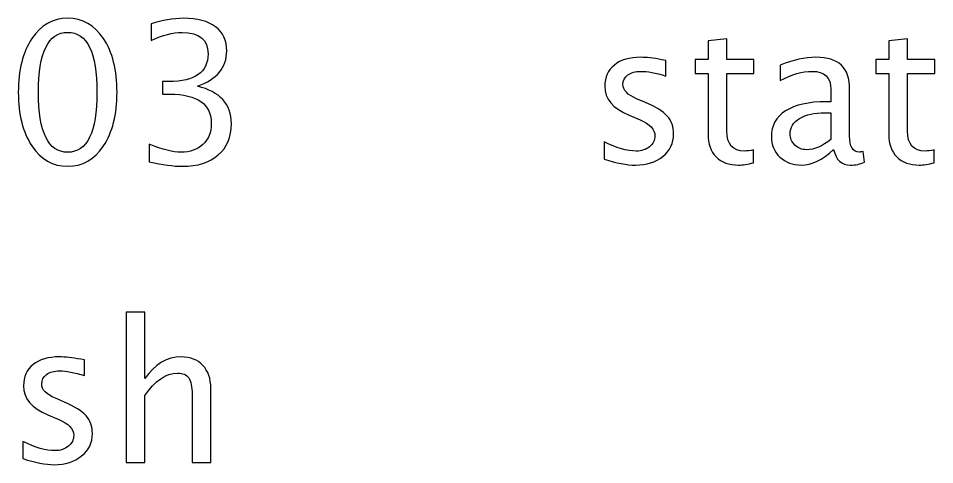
# Model space of a CAD drawing. Header units: centimetres. Extents: x -73 to 73, y -61 to 74.
# Drawn here: x -48.69 to -42.73, y 63.7 to 66.61 of the extents above; entities that cross this region are included whole.
import ezdxf

# ---------------------------------------------------------------- set-up
doc = ezdxf.new("R2010")
doc.units = ezdxf.units.CM
doc.header["$MEASUREMENT"] = 0
doc.layers.add('Layer 1', color=7, linetype='Continuous')

msp = doc.modelspace()

# ---------------------------------------------------------------- linework, layer by layer
at = {"layer": 'Layer 1'}
for points, knots in [([(-48.37278, 65.64758), (-48.46909, 65.64758), (-48.54677, 65.69182), (-48.60561, 65.78008), (-48.60561, 65.78008), (-48.66467, 65.86835), (-48.69409, 65.98477), (-48.69409, 66.12955), (-48.69409, 66.12955), (-48.69409, 66.27433), (-48.66467, 66.39074), (-48.60561, 66.47901), (-48.60561, 66.47901), (-48.54677, 66.56727), (-48.46909, 66.61151), (-48.37278, 66.61151), (-48.37278, 66.61151), (-48.27605, 66.61151), (-48.19837, 66.56748), (-48.13952, 66.47943), (-48.13952, 66.47943), (-48.08089, 66.39138), (-48.05147, 66.27475), (-48.05147, 66.12955), (-48.05147, 66.12955), (-48.05147, 65.98477), (-48.08089, 65.86835), (-48.13952, 65.78008), (-48.13952, 65.78008), (-48.19837, 65.69182), (-48.27605, 65.64758), (-48.37278, 65.64758)], [0, 0, 0, 0, 0.1111111, 0.1111111, 0.1111111, 0.1111111, 0.2222222, 0.2222222, 0.2222222, 0.2222222, 0.3333333, 0.3333333, 0.3333333, 0.3333333, 0.4444444, 0.4444444, 0.4444444, 0.4444444, 0.5555556, 0.5555556, 0.5555556, 0.5555556, 0.6666667, 0.6666667, 0.6666667, 0.6666667, 0.7777778, 0.7777778, 0.7777778, 0.7777778, 1, 1, 1, 1]), ([(-47.8415, 65.67679), (-47.8415, 65.67679), (-47.8415, 65.79109), (-47.8415, 65.79109), (-47.8415, 65.79109), (-47.75429, 65.75638), (-47.68592, 65.73902), (-47.63576, 65.73902), (-47.63576, 65.73902), (-47.5767, 65.73902), (-47.52908, 65.75595), (-47.49246, 65.79003), (-47.49246, 65.79003), (-47.45584, 65.82411), (-47.43764, 65.86856), (-47.43764, 65.92317), (-47.43764, 65.92317), (-47.43764, 66.05271), (-47.52781, 66.11748), (-47.70815, 66.11748), (-47.70815, 66.11748), (-47.70815, 66.11748), (-47.75641, 66.11748), (-47.75641, 66.11748), (-47.75641, 66.11748), (-47.75641, 66.11748), (-47.75641, 66.1994), (-47.75641, 66.1994), (-47.75641, 66.1994), (-47.75641, 66.1994), (-47.71365, 66.20003), (-47.71365, 66.20003), (-47.71365, 66.20003), (-47.54411, 66.20003), (-47.45923, 66.25972), (-47.45923, 66.37931), (-47.45923, 66.37931), (-47.45923, 66.47308), (-47.51553, 66.52007), (-47.62793, 66.52007), (-47.62793, 66.52007), (-47.68825, 66.52007), (-47.75514, 66.50271), (-47.8288, 66.468), (-47.8288, 66.468), (-47.8288, 66.468), (-47.8288, 66.57468), (-47.8288, 66.57468), (-47.8288, 66.57468), (-47.75662, 66.59923), (-47.68698, 66.61151), (-47.6201, 66.61151), (-47.6201, 66.61151), (-47.52908, 66.61151), (-47.45902, 66.59331), (-47.41033, 66.5569), (-47.41033, 66.5569), (-47.36165, 66.52071), (-47.33731, 66.468), (-47.33731, 66.399), (-47.33731, 66.399), (-47.33731, 66.29126), (-47.40102, 66.21442), (-47.52866, 66.1687), (-47.52866, 66.1687), (-47.3807, 66.1342), (-47.30683, 66.05313), (-47.30683, 65.92508), (-47.30683, 65.92508), (-47.30683, 65.83872), (-47.3354, 65.77077), (-47.39234, 65.72145), (-47.39234, 65.72145), (-47.44928, 65.67213), (-47.5276, 65.64758), (-47.62708, 65.64758), (-47.62708, 65.64758), (-47.68381, 65.64758), (-47.75514, 65.65732), (-47.8415, 65.67679)], [0, 0, 0, 0, 0.047619, 0.047619, 0.047619, 0.047619, 0.0952381, 0.0952381, 0.0952381, 0.0952381, 0.1428571, 0.1428571, 0.1428571, 0.1428571, 0.1904762, 0.1904762, 0.1904762, 0.1904762, 0.2380952, 0.2380952, 0.2380952, 0.2380952, 0.2857143, 0.2857143, 0.2857143, 0.2857143, 0.3333333, 0.3333333, 0.3333333, 0.3333333, 0.3809524, 0.3809524, 0.3809524, 0.3809524, 0.4285714, 0.4285714, 0.4285714, 0.4285714, 0.4761905, 0.4761905, 0.4761905, 0.4761905, 0.5238095, 0.5238095, 0.5238095, 0.5238095, 0.5714286, 0.5714286, 0.5714286, 0.5714286, 0.6190476, 0.6190476, 0.6190476, 0.6190476, 0.6666667, 0.6666667, 0.6666667, 0.6666667, 0.7142857, 0.7142857, 0.7142857, 0.7142857, 0.7619048, 0.7619048, 0.7619048, 0.7619048, 0.8095238, 0.8095238, 0.8095238, 0.8095238, 0.8571429, 0.8571429, 0.8571429, 0.8571429, 0.9047619, 0.9047619, 0.9047619, 0.9047619, 1, 1, 1, 1]), ([(-48.37299, 65.73902), (-48.24578, 65.73902), (-48.18228, 65.8692), (-48.18228, 66.12955), (-48.18228, 66.12955), (-48.18228, 66.3899), (-48.24578, 66.52007), (-48.37299, 66.52007), (-48.37299, 66.52007), (-48.49978, 66.52007), (-48.56328, 66.3899), (-48.56328, 66.12955), (-48.56328, 66.12955), (-48.56328, 65.8692), (-48.49978, 65.73902), (-48.37299, 65.73902)], [0, 0, 0, 0, 0.2, 0.2, 0.2, 0.2, 0.4, 0.4, 0.4, 0.4, 0.6, 0.6, 0.6, 0.6, 1, 1, 1, 1]), ([(-43.90737, 65.67065), (-43.94505, 65.66028), (-43.97785, 65.6552), (-44.00558, 65.6552), (-44.00558, 65.6552), (-44.06781, 65.6552), (-44.11628, 65.67298), (-44.151, 65.70854), (-44.151, 65.70854), (-44.18592, 65.7441), (-44.20328, 65.79342), (-44.20328, 65.85671), (-44.20328, 65.85671), (-44.20328, 65.85671), (-44.20328, 66.2521), (-44.20328, 66.2521), (-44.20328, 66.2521), (-44.20328, 66.2521), (-44.28752, 66.2521), (-44.28752, 66.2521), (-44.28752, 66.2521), (-44.28752, 66.2521), (-44.28752, 66.34354), (-44.28752, 66.34354), (-44.28752, 66.34354), (-44.28752, 66.34354), (-44.20328, 66.34354), (-44.20328, 66.34354), (-44.20328, 66.34354), (-44.20328, 66.34354), (-44.20328, 66.46525), (-44.20328, 66.46525), (-44.20328, 66.46525), (-44.20328, 66.46525), (-44.08136, 66.47689), (-44.08136, 66.47689), (-44.08136, 66.47689), (-44.08136, 66.47689), (-44.08136, 66.34354), (-44.08136, 66.34354), (-44.08136, 66.34354), (-44.08136, 66.34354), (-43.90483, 66.34354), (-43.90483, 66.34354), (-43.90483, 66.34354), (-43.90483, 66.34354), (-43.90483, 66.2521), (-43.90483, 66.2521), (-43.90483, 66.2521), (-43.90483, 66.2521), (-44.08136, 66.2521), (-44.08136, 66.2521), (-44.08136, 66.2521), (-44.08136, 66.2521), (-44.08136, 65.87872), (-44.08136, 65.87872), (-44.08136, 65.87872), (-44.08136, 65.79067), (-44.04305, 65.74664), (-43.96664, 65.74664), (-43.96664, 65.74664), (-43.95034, 65.74664), (-43.93065, 65.74939), (-43.90737, 65.75468), (-43.90737, 65.75468), (-43.90737, 65.75468), (-43.90737, 65.67065), (-43.90737, 65.67065)], [0, 0, 0, 0, 0.0555556, 0.0555556, 0.0555556, 0.0555556, 0.1111111, 0.1111111, 0.1111111, 0.1111111, 0.1666667, 0.1666667, 0.1666667, 0.1666667, 0.2222222, 0.2222222, 0.2222222, 0.2222222, 0.2777778, 0.2777778, 0.2777778, 0.2777778, 0.3333333, 0.3333333, 0.3333333, 0.3333333, 0.3888889, 0.3888889, 0.3888889, 0.3888889, 0.4444444, 0.4444444, 0.4444444, 0.4444444, 0.5, 0.5, 0.5, 0.5, 0.5555556, 0.5555556, 0.5555556, 0.5555556, 0.6111111, 0.6111111, 0.6111111, 0.6111111, 0.6666667, 0.6666667, 0.6666667, 0.6666667, 0.7222222, 0.7222222, 0.7222222, 0.7222222, 0.7777778, 0.7777778, 0.7777778, 0.7777778, 0.8333333, 0.8333333, 0.8333333, 0.8333333, 0.8888889, 0.8888889, 0.8888889, 0.8888889, 1, 1, 1, 1]), ([(-42.73114, 65.67065), (-42.76882, 65.66028), (-42.80162, 65.6552), (-42.82935, 65.6552), (-42.82935, 65.6552), (-42.89158, 65.6552), (-42.94005, 65.67298), (-42.97477, 65.70854), (-42.97477, 65.70854), (-43.00969, 65.7441), (-43.02705, 65.79342), (-43.02705, 65.85671), (-43.02705, 65.85671), (-43.02705, 65.85671), (-43.02705, 66.2521), (-43.02705, 66.2521), (-43.02705, 66.2521), (-43.02705, 66.2521), (-43.11129, 66.2521), (-43.11129, 66.2521), (-43.11129, 66.2521), (-43.11129, 66.2521), (-43.11129, 66.34354), (-43.11129, 66.34354), (-43.11129, 66.34354), (-43.11129, 66.34354), (-43.02705, 66.34354), (-43.02705, 66.34354), (-43.02705, 66.34354), (-43.02705, 66.34354), (-43.02705, 66.46525), (-43.02705, 66.46525), (-43.02705, 66.46525), (-43.02705, 66.46525), (-42.90513, 66.47689), (-42.90513, 66.47689), (-42.90513, 66.47689), (-42.90513, 66.47689), (-42.90513, 66.34354), (-42.90513, 66.34354), (-42.90513, 66.34354), (-42.90513, 66.34354), (-42.7286, 66.34354), (-42.7286, 66.34354), (-42.7286, 66.34354), (-42.7286, 66.34354), (-42.7286, 66.2521), (-42.7286, 66.2521), (-42.7286, 66.2521), (-42.7286, 66.2521), (-42.90513, 66.2521), (-42.90513, 66.2521), (-42.90513, 66.2521), (-42.90513, 66.2521), (-42.90513, 65.87872), (-42.90513, 65.87872), (-42.90513, 65.87872), (-42.90513, 65.79067), (-42.86682, 65.74664), (-42.79041, 65.74664), (-42.79041, 65.74664), (-42.77411, 65.74664), (-42.75442, 65.74939), (-42.73114, 65.75468), (-42.73114, 65.75468), (-42.73114, 65.75468), (-42.73114, 65.67065), (-42.73114, 65.67065)], [0, 0, 0, 0, 0.0555556, 0.0555556, 0.0555556, 0.0555556, 0.1111111, 0.1111111, 0.1111111, 0.1111111, 0.1666667, 0.1666667, 0.1666667, 0.1666667, 0.2222222, 0.2222222, 0.2222222, 0.2222222, 0.2777778, 0.2777778, 0.2777778, 0.2777778, 0.3333333, 0.3333333, 0.3333333, 0.3333333, 0.3888889, 0.3888889, 0.3888889, 0.3888889, 0.4444444, 0.4444444, 0.4444444, 0.4444444, 0.5, 0.5, 0.5, 0.5, 0.5555556, 0.5555556, 0.5555556, 0.5555556, 0.6111111, 0.6111111, 0.6111111, 0.6111111, 0.6666667, 0.6666667, 0.6666667, 0.6666667, 0.7222222, 0.7222222, 0.7222222, 0.7222222, 0.7777778, 0.7777778, 0.7777778, 0.7777778, 0.8333333, 0.8333333, 0.8333333, 0.8333333, 0.8888889, 0.8888889, 0.8888889, 0.8888889, 1, 1, 1, 1]), ([(-44.87998, 65.69457), (-44.87998, 65.69457), (-44.87998, 65.80633), (-44.87998, 65.80633), (-44.87998, 65.80633), (-44.80018, 65.76654), (-44.73097, 65.74664), (-44.67191, 65.74664), (-44.67191, 65.74664), (-44.63677, 65.74664), (-44.60756, 65.75617), (-44.58449, 65.77522), (-44.58449, 65.77522), (-44.56142, 65.79405), (-44.54978, 65.81776), (-44.54978, 65.84634), (-44.54978, 65.84634), (-44.54978, 65.88803), (-44.58216, 65.92254), (-44.64693, 65.94984), (-44.64693, 65.94984), (-44.64693, 65.94984), (-44.71827, 65.98011), (-44.71827, 65.98011), (-44.71827, 65.98011), (-44.82346, 66.02371), (-44.87617, 66.08679), (-44.87617, 66.1687), (-44.87617, 66.1687), (-44.87617, 66.22734), (-44.85543, 66.27348), (-44.81394, 66.30713), (-44.81394, 66.30713), (-44.77245, 66.34079), (-44.71551, 66.35751), (-44.64334, 66.35751), (-44.64334, 66.35751), (-44.60587, 66.35751), (-44.5593, 66.35243), (-44.50406, 66.34206), (-44.50406, 66.34206), (-44.50406, 66.34206), (-44.47866, 66.33719), (-44.47866, 66.33719), (-44.47866, 66.33719), (-44.47866, 66.33719), (-44.47866, 66.23559), (-44.47866, 66.23559), (-44.47866, 66.23559), (-44.5466, 66.25591), (-44.60079, 66.26607), (-44.64122, 66.26607), (-44.64122, 66.26607), (-44.67678, 66.26607), (-44.70493, 66.25824), (-44.72631, 66.24279), (-44.72631, 66.24279), (-44.74748, 66.22734), (-44.75806, 66.20659), (-44.75806, 66.18056), (-44.75806, 66.18056), (-44.75806, 66.14394), (-44.72843, 66.11282), (-44.66895, 66.08764), (-44.66895, 66.08764), (-44.66895, 66.08764), (-44.61032, 66.06287), (-44.61032, 66.06287), (-44.61032, 66.06287), (-44.54385, 66.03493), (-44.49686, 66.0053), (-44.46935, 65.97418), (-44.46935, 65.97418), (-44.44162, 65.94307), (-44.42786, 65.90412), (-44.42786, 65.85755), (-44.42786, 65.85755), (-44.42786, 65.7985), (-44.45114, 65.75003), (-44.49792, 65.71214), (-44.49792, 65.71214), (-44.54449, 65.67425), (-44.60418, 65.6552), (-44.67678, 65.6552), (-44.67678, 65.6552), (-44.73266, 65.6552), (-44.80018, 65.66832), (-44.87998, 65.69457)], [0, 0, 0, 0, 0.0434783, 0.0434783, 0.0434783, 0.0434783, 0.0869565, 0.0869565, 0.0869565, 0.0869565, 0.1304348, 0.1304348, 0.1304348, 0.1304348, 0.173913, 0.173913, 0.173913, 0.173913, 0.2173913, 0.2173913, 0.2173913, 0.2173913, 0.2608696, 0.2608696, 0.2608696, 0.2608696, 0.3043478, 0.3043478, 0.3043478, 0.3043478, 0.3478261, 0.3478261, 0.3478261, 0.3478261, 0.3913043, 0.3913043, 0.3913043, 0.3913043, 0.4347826, 0.4347826, 0.4347826, 0.4347826, 0.4782609, 0.4782609, 0.4782609, 0.4782609, 0.5217391, 0.5217391, 0.5217391, 0.5217391, 0.5652174, 0.5652174, 0.5652174, 0.5652174, 0.6086957, 0.6086957, 0.6086957, 0.6086957, 0.6521739, 0.6521739, 0.6521739, 0.6521739, 0.6956522, 0.6956522, 0.6956522, 0.6956522, 0.7391304, 0.7391304, 0.7391304, 0.7391304, 0.7826087, 0.7826087, 0.7826087, 0.7826087, 0.826087, 0.826087, 0.826087, 0.826087, 0.8695652, 0.8695652, 0.8695652, 0.8695652, 0.9130435, 0.9130435, 0.9130435, 0.9130435, 1, 1, 1, 1]), ([(-43.38646, 65.75617), (-43.45969, 65.68886), (-43.53018, 65.6552), (-43.59791, 65.6552), (-43.59791, 65.6552), (-43.65358, 65.6552), (-43.69994, 65.67256), (-43.73655, 65.70748), (-43.73655, 65.70748), (-43.77338, 65.74241), (-43.7918, 65.78643), (-43.7918, 65.83956), (-43.7918, 65.83956), (-43.7918, 65.91301), (-43.7609, 65.96953), (-43.69909, 66.0089), (-43.69909, 66.0089), (-43.63728, 66.04827), (-43.54859, 66.06795), (-43.43302, 66.06795), (-43.43302, 66.06795), (-43.43302, 66.06795), (-43.40445, 66.06795), (-43.40445, 66.06795), (-43.40445, 66.06795), (-43.40445, 66.06795), (-43.40445, 66.14902), (-43.40445, 66.14902), (-43.40445, 66.14902), (-43.40445, 66.22712), (-43.44509, 66.26607), (-43.52658, 66.26607), (-43.52658, 66.26607), (-43.58966, 66.26607), (-43.65866, 66.24617), (-43.73338, 66.20638), (-43.73338, 66.20638), (-43.73338, 66.20638), (-43.73338, 66.30671), (-43.73338, 66.30671), (-43.73338, 66.30671), (-43.65125, 66.34058), (-43.57378, 66.35751), (-43.50118, 66.35751), (-43.50118, 66.35751), (-43.42646, 66.35751), (-43.37122, 66.34058), (-43.33587, 66.3065), (-43.33587, 66.3065), (-43.30031, 66.27242), (-43.28253, 66.21993), (-43.28253, 66.14902), (-43.28253, 66.14902), (-43.28253, 66.14902), (-43.28253, 65.84485), (-43.28253, 65.84485), (-43.28253, 65.84485), (-43.28253, 65.77522), (-43.26115, 65.74029), (-43.21818, 65.74029), (-43.21818, 65.74029), (-43.21289, 65.74029), (-43.20506, 65.74114), (-43.19469, 65.74283), (-43.19469, 65.74283), (-43.19469, 65.74283), (-43.18601, 65.6751), (-43.18601, 65.6751), (-43.18601, 65.6751), (-43.21374, 65.66176), (-43.24422, 65.6552), (-43.27766, 65.6552), (-43.27766, 65.6552), (-43.3346, 65.6552), (-43.37079, 65.68886), (-43.38646, 65.75617)], [0, 0, 0, 0, 0.05, 0.05, 0.05, 0.05, 0.1, 0.1, 0.1, 0.1, 0.15, 0.15, 0.15, 0.15, 0.2, 0.2, 0.2, 0.2, 0.25, 0.25, 0.25, 0.25, 0.3, 0.3, 0.3, 0.3, 0.35, 0.35, 0.35, 0.35, 0.4, 0.4, 0.4, 0.4, 0.45, 0.45, 0.45, 0.45, 0.5, 0.5, 0.5, 0.5, 0.55, 0.55, 0.55, 0.55, 0.6, 0.6, 0.6, 0.6, 0.65, 0.65, 0.65, 0.65, 0.7, 0.7, 0.7, 0.7, 0.75, 0.75, 0.75, 0.75, 0.8, 0.8, 0.8, 0.8, 0.85, 0.85, 0.85, 0.85, 0.9, 0.9, 0.9, 0.9, 1, 1, 1, 1]), ([(-43.40445, 65.82263), (-43.40445, 65.82263), (-43.40445, 65.99556), (-43.40445, 65.99556), (-43.40445, 65.99556), (-43.40445, 65.99556), (-43.44361, 65.99683), (-43.44361, 65.99683), (-43.44361, 65.99683), (-43.51134, 65.99683), (-43.56595, 65.98434), (-43.60765, 65.95937), (-43.60765, 65.95937), (-43.64914, 65.93418), (-43.66988, 65.90095), (-43.66988, 65.85946), (-43.66988, 65.85946), (-43.66988, 65.83046), (-43.65951, 65.80591), (-43.63898, 65.7858), (-43.63898, 65.7858), (-43.61823, 65.76569), (-43.59304, 65.75553), (-43.5632, 65.75553), (-43.5632, 65.75553), (-43.5124, 65.75553), (-43.45948, 65.77797), (-43.40445, 65.82263)], [0, 0, 0, 0, 0.125, 0.125, 0.125, 0.125, 0.25, 0.25, 0.25, 0.25, 0.375, 0.375, 0.375, 0.375, 0.5, 0.5, 0.5, 0.5, 0.625, 0.625, 0.625, 0.625, 0.75, 0.75, 0.75, 0.75, 1, 1, 1, 1]), ([(-47.99219, 63.71887), (-47.99219, 63.71887), (-47.99219, 64.69804), (-47.99219, 64.69804), (-47.99219, 64.69804), (-47.99219, 64.69804), (-47.87027, 64.69804), (-47.87027, 64.69804), (-47.87027, 64.69804), (-47.87027, 64.69804), (-47.87027, 64.26476), (-47.87027, 64.26476), (-47.87027, 64.26476), (-47.80571, 64.35895), (-47.72655, 64.40594), (-47.63299, 64.40594), (-47.63299, 64.40594), (-47.57415, 64.40594), (-47.52737, 64.38753), (-47.49287, 64.35048), (-47.49287, 64.35048), (-47.45837, 64.31365), (-47.44101, 64.26391), (-47.44101, 64.20168), (-47.44101, 64.20168), (-47.44101, 64.20168), (-47.44101, 63.71887), (-47.44101, 63.71887), (-47.44101, 63.71887), (-47.44101, 63.71887), (-47.56293, 63.71887), (-47.56293, 63.71887), (-47.56293, 63.71887), (-47.56293, 63.71887), (-47.56293, 64.16189), (-47.56293, 64.16189), (-47.56293, 64.16189), (-47.56293, 64.21184), (-47.57034, 64.2474), (-47.58494, 64.26857), (-47.58494, 64.26857), (-47.59976, 64.28995), (-47.6241, 64.30053), (-47.65818, 64.30053), (-47.65818, 64.30053), (-47.73311, 64.30053), (-47.80381, 64.25164), (-47.87027, 64.15385), (-47.87027, 64.15385), (-47.87027, 64.15385), (-47.87027, 63.71887), (-47.87027, 63.71887), (-47.87027, 63.71887), (-47.87027, 63.71887), (-47.99219, 63.71887), (-47.99219, 63.71887)], [0, 0, 0, 0, 0.0666667, 0.0666667, 0.0666667, 0.0666667, 0.1333333, 0.1333333, 0.1333333, 0.1333333, 0.2, 0.2, 0.2, 0.2, 0.2666667, 0.2666667, 0.2666667, 0.2666667, 0.3333333, 0.3333333, 0.3333333, 0.3333333, 0.4, 0.4, 0.4, 0.4, 0.4666667, 0.4666667, 0.4666667, 0.4666667, 0.5333333, 0.5333333, 0.5333333, 0.5333333, 0.6, 0.6, 0.6, 0.6, 0.6666667, 0.6666667, 0.6666667, 0.6666667, 0.7333333, 0.7333333, 0.7333333, 0.7333333, 0.8, 0.8, 0.8, 0.8, 0.8666667, 0.8666667, 0.8666667, 0.8666667, 1, 1, 1, 1]), ([(-48.66381, 63.743), (-48.66381, 63.743), (-48.66381, 63.85476), (-48.66381, 63.85476), (-48.66381, 63.85476), (-48.58401, 63.81497), (-48.5148, 63.79507), (-48.45574, 63.79507), (-48.45574, 63.79507), (-48.4206, 63.79507), (-48.39139, 63.8046), (-48.36832, 63.82365), (-48.36832, 63.82365), (-48.34525, 63.84248), (-48.33361, 63.86619), (-48.33361, 63.89477), (-48.33361, 63.89477), (-48.33361, 63.93646), (-48.36599, 63.97097), (-48.43076, 63.99827), (-48.43076, 63.99827), (-48.43076, 63.99827), (-48.5021, 64.02854), (-48.5021, 64.02854), (-48.5021, 64.02854), (-48.60729, 64.07214), (-48.66, 64.13522), (-48.66, 64.21713), (-48.66, 64.21713), (-48.66, 64.27577), (-48.63926, 64.32191), (-48.59777, 64.35556), (-48.59777, 64.35556), (-48.55628, 64.38922), (-48.49934, 64.40594), (-48.42717, 64.40594), (-48.42717, 64.40594), (-48.3897, 64.40594), (-48.34313, 64.40086), (-48.28789, 64.39049), (-48.28789, 64.39049), (-48.28789, 64.39049), (-48.26249, 64.38562), (-48.26249, 64.38562), (-48.26249, 64.38562), (-48.26249, 64.38562), (-48.26249, 64.28402), (-48.26249, 64.28402), (-48.26249, 64.28402), (-48.33043, 64.30434), (-48.38462, 64.3145), (-48.42505, 64.3145), (-48.42505, 64.3145), (-48.46061, 64.3145), (-48.48876, 64.30667), (-48.51014, 64.29122), (-48.51014, 64.29122), (-48.53131, 64.27577), (-48.54189, 64.25502), (-48.54189, 64.22899), (-48.54189, 64.22899), (-48.54189, 64.19237), (-48.51226, 64.16125), (-48.45278, 64.13607), (-48.45278, 64.13607), (-48.45278, 64.13607), (-48.39415, 64.1113), (-48.39415, 64.1113), (-48.39415, 64.1113), (-48.32768, 64.08336), (-48.28069, 64.05373), (-48.25318, 64.02261), (-48.25318, 64.02261), (-48.22545, 63.9915), (-48.21169, 63.95255), (-48.21169, 63.90598), (-48.21169, 63.90598), (-48.21169, 63.84693), (-48.23497, 63.79846), (-48.28175, 63.76057), (-48.28175, 63.76057), (-48.32832, 63.72268), (-48.38801, 63.70363), (-48.46061, 63.70363), (-48.46061, 63.70363), (-48.51649, 63.70363), (-48.58401, 63.71675), (-48.66381, 63.743)], [0, 0, 0, 0, 0.0434783, 0.0434783, 0.0434783, 0.0434783, 0.0869565, 0.0869565, 0.0869565, 0.0869565, 0.1304348, 0.1304348, 0.1304348, 0.1304348, 0.173913, 0.173913, 0.173913, 0.173913, 0.2173913, 0.2173913, 0.2173913, 0.2173913, 0.2608696, 0.2608696, 0.2608696, 0.2608696, 0.3043478, 0.3043478, 0.3043478, 0.3043478, 0.3478261, 0.3478261, 0.3478261, 0.3478261, 0.3913043, 0.3913043, 0.3913043, 0.3913043, 0.4347826, 0.4347826, 0.4347826, 0.4347826, 0.4782609, 0.4782609, 0.4782609, 0.4782609, 0.5217391, 0.5217391, 0.5217391, 0.5217391, 0.5652174, 0.5652174, 0.5652174, 0.5652174, 0.6086957, 0.6086957, 0.6086957, 0.6086957, 0.6521739, 0.6521739, 0.6521739, 0.6521739, 0.6956522, 0.6956522, 0.6956522, 0.6956522, 0.7391304, 0.7391304, 0.7391304, 0.7391304, 0.7826087, 0.7826087, 0.7826087, 0.7826087, 0.826087, 0.826087, 0.826087, 0.826087, 0.8695652, 0.8695652, 0.8695652, 0.8695652, 0.9130435, 0.9130435, 0.9130435, 0.9130435, 1, 1, 1, 1])]:
    msp.add_open_spline(points, degree=3, knots=knots, dxfattribs=at)

doc.saveas('drawing.dxf')
